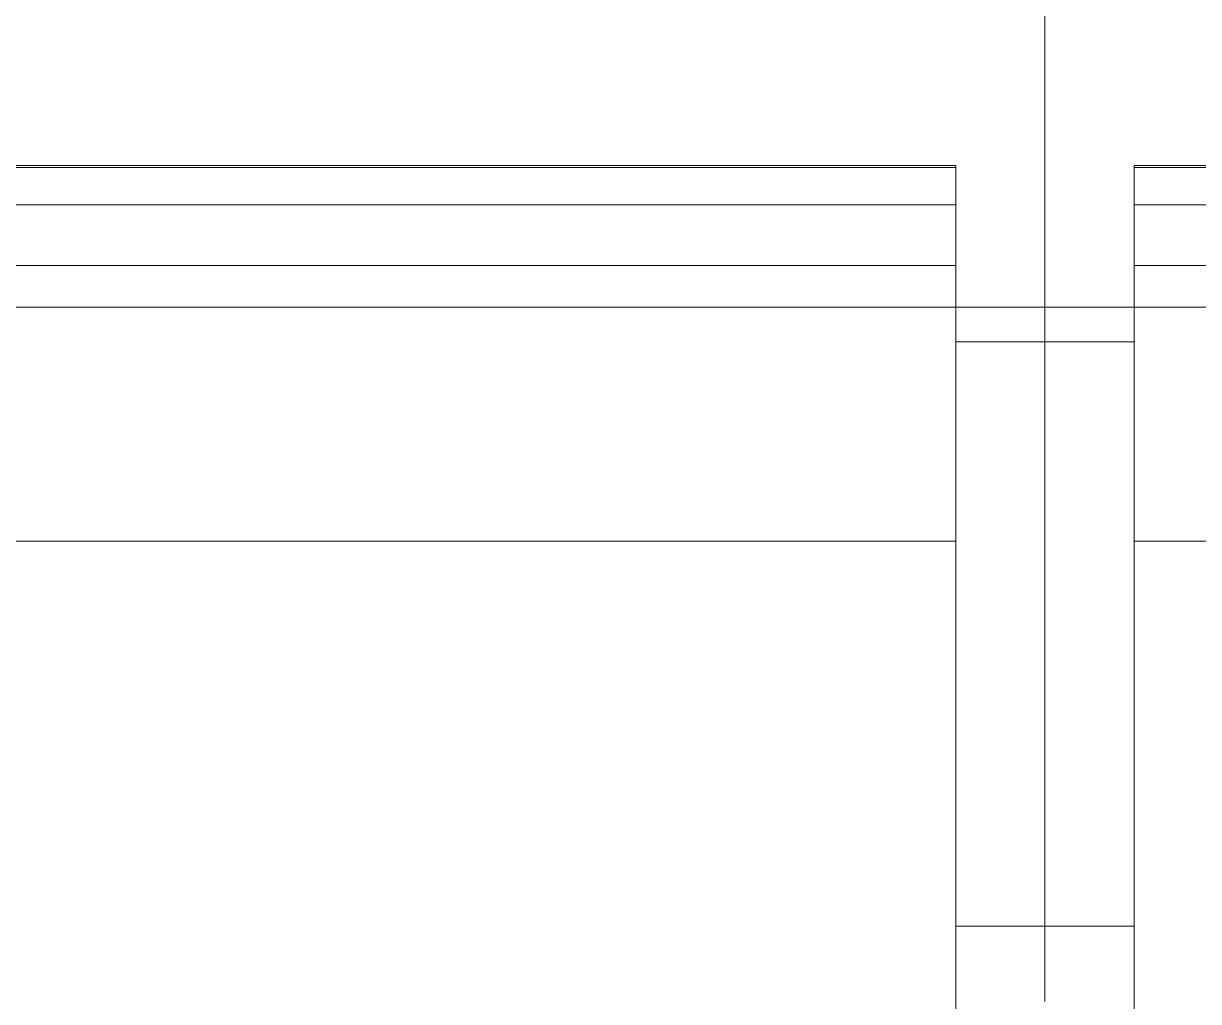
# Model space of a CAD drawing. Header units: millimetres. Extents: x -46169 to 237885, y -84465 to 18123.
# Drawn here: x 170046 to 170369.4, y -80473.6 to -80204.5 of the extents above; entities that cross this region are included whole.
import ezdxf

# ---------------------------------------------------------------- set-up
doc = ezdxf.new("R2010")
doc.units = ezdxf.units.MM
doc.header["$MEASUREMENT"] = 0
doc.linetypes.add('Wipeout_Contour', pattern=[1000, 0, -1000])
doc.layers.add('0_Pen_No__85', color=8, linetype='Continuous', lineweight=20)
doc.layers.add('New_A-35-M_FFE_Fixed_Pen_No__1', color=7, linetype='Continuous', lineweight=13)
doc.layers.add('New_A-35-M_FFE_Fixed', color=7, linetype='Continuous')

# ---------------------------------------------------------------- blocks, each defined once
blk = doc.blocks.new('Section Elem_137_3', base_point=(129666.67, -84332.61))
at = {"color": 254, "linetype": 'Wipeout_Contour', "lineweight": 0, "ltscale": 752056.137488}
blk.add_wipeout([(169777.11, -80189.27), (169777.11, -80204.54), (170327.11, -80204.54), (170327.11, -80189.27)], dxfattribs=at).dxf.layer = 'New_A-35-M_FFE_Fixed'
at = {"color": 254, "linetype": 'Wipeout_Contour', "lineweight": 0, "ltscale": 752136.261034}
blk.add_wipeout([(170302.61, -80243.61), (169801.61, -80243.61), (169801.61, -80244.13), (170302.61, -80244.13)], dxfattribs=at).dxf.layer = 'New_A-35-M_FFE_Fixed'
at = {"color": 254, "linetype": 'Wipeout_Contour', "lineweight": 0, "ltscale": 752155.152767}
blk.add_wipeout([(170302.61, -80254.45), (169801.61, -80254.45), (169801.61, -80255.42), (170302.61, -80255.42)], dxfattribs=at).dxf.layer = 'New_A-35-M_FFE_Fixed'
at = {"color": 254, "linetype": 'Wipeout_Contour', "lineweight": 0, "ltscale": 752175.826725}
blk.add_wipeout([(170302.61, -80265.7), (169801.61, -80265.7), (169801.61, -80268.38), (170302.61, -80268.38)], dxfattribs=at).dxf.layer = 'New_A-35-M_FFE_Fixed'
at = {"color": 254, "linetype": 'Wipeout_Contour', "lineweight": 0, "ltscale": 1128736.32701119}
blk.add_wipeout([(170302.61, -80346.96), (169801.61, -80346.96), (169801.61, -80503.33), (169831.61, -80503.33), (170272.61, -80503.33), (170302.61, -80503.33)], dxfattribs=at).dxf.layer = 'New_A-35-M_FFE_Fixed'
at = {"color": 254, "linetype": 'Wipeout_Contour', "lineweight": 0, "ltscale": 752159.897952}
blk.add_wipeout([(170302.61, -80256.82), (169801.61, -80256.82), (169801.61, -80258.61), (170302.61, -80258.61)], dxfattribs=at).dxf.layer = 'New_A-35-M_FFE_Fixed'
at = {"color": 254, "linetype": 'Wipeout_Contour', "lineweight": 0, "ltscale": 752247.521461}
blk.add_wipeout([(169801.61, -80271.08), (169801.61, -80346.96), (170302.61, -80346.96), (170302.61, -80271.08)], dxfattribs=at).dxf.layer = 'New_A-35-M_FFE_Fixed'
at = {"color": 254, "linetype": 'Wipeout_Contour', "lineweight": 0, "ltscale": 753287.050314}
blk.add_wipeout([(170327.11, -80351.09), (170302.61, -80351.09), (170302.61, -80371.46), (170327.11, -80371.46)], dxfattribs=at).dxf.layer = 'New_A-35-M_FFE_Fixed'
at = {"color": 254, "linetype": 'Wipeout_Contour', "lineweight": 0, "ltscale": 753356.937296}
blk.add_wipeout([(170327.11, -80391.97), (170302.61, -80391.97), (170302.61, -80412.46), (170327.11, -80412.46)], dxfattribs=at).dxf.layer = 'New_A-35-M_FFE_Fixed'
at = {"color": 254, "linetype": 'Wipeout_Contour', "lineweight": 0, "ltscale": 753472.903188}
blk.add_wipeout([(170327.11, -80466.62), (170302.61, -80466.62), (170302.61, -80473.58), (170327.11, -80473.58)], dxfattribs=at).dxf.layer = 'New_A-35-M_FFE_Fixed'
at = {"color": 254, "linetype": 'Wipeout_Contour', "lineweight": 0, "ltscale": 752157.171815}
blk.add_wipeout([(170302.61, -80255.42), (169801.61, -80255.42), (169801.61, -80256.82), (170302.61, -80256.82)], dxfattribs=at).dxf.layer = 'New_A-35-M_FFE_Fixed'
at = {"color": 254, "linetype": 'Wipeout_Contour', "lineweight": 0, "ltscale": 752163.242809}
blk.add_wipeout([(170302.61, -80258.61), (169801.61, -80258.61), (169801.61, -80260.74), (170302.61, -80260.74)], dxfattribs=at).dxf.layer = 'New_A-35-M_FFE_Fixed'
at = {"color": 254, "linetype": 'Wipeout_Contour', "lineweight": 0, "ltscale": 752180.417335}
blk.add_wipeout([(170302.61, -80268.38), (169801.61, -80268.38), (169801.61, -80271.08), (170302.61, -80271.08)], dxfattribs=at).dxf.layer = 'New_A-35-M_FFE_Fixed'
at = {"color": 254, "linetype": 'Wipeout_Contour', "lineweight": 0, "ltscale": 753185.380719}
blk.add_wipeout([(170327.11, -80292.11), (170302.61, -80292.11), (170302.61, -80311.28), (170327.11, -80311.28)], dxfattribs=at).dxf.layer = 'New_A-35-M_FFE_Fixed'
at = {"color": 254, "linetype": 'Wipeout_Contour', "lineweight": 0, "ltscale": 753321.938405}
blk.add_wipeout([(170327.11, -80371.46), (170302.61, -80371.46), (170302.61, -80391.97), (170327.11, -80391.97)], dxfattribs=at).dxf.layer = 'New_A-35-M_FFE_Fixed'
at = {"color": 254, "linetype": 'Wipeout_Contour', "lineweight": 0, "ltscale": 753461.055896}
blk.add_wipeout([(170327.11, -80459.71), (170302.61, -80459.71), (170302.61, -80466.62), (170327.11, -80466.62)], dxfattribs=at).dxf.layer = 'New_A-35-M_FFE_Fixed'
at = {"color": 254, "linetype": 'Wipeout_Contour', "lineweight": 0, "ltscale": 752145.518396}
blk.add_wipeout([(169801.61, -80244.13), (169801.61, -80254.45), (170302.61, -80254.45), (170302.61, -80244.13)], dxfattribs=at).dxf.layer = 'New_A-35-M_FFE_Fixed'
at = {"color": 254, "linetype": 'Wipeout_Contour', "lineweight": 0, "ltscale": 752167.097962}
blk.add_wipeout([(169801.61, -80260.74), (169801.61, -80263.13), (170302.61, -80263.13), (170302.61, -80260.74)], dxfattribs=at).dxf.layer = 'New_A-35-M_FFE_Fixed'
at = {"color": 254, "linetype": 'Wipeout_Contour', "lineweight": 0, "ltscale": 753218.541567}
blk.add_wipeout([(170327.11, -80311.28), (170302.61, -80311.28), (170302.61, -80330.99), (170327.11, -80330.99)], dxfattribs=at).dxf.layer = 'New_A-35-M_FFE_Fixed'
at = {"color": 254, "linetype": 'Wipeout_Contour', "lineweight": 0, "ltscale": 753449.310047}
blk.add_wipeout([(170327.11, -80452.87), (170302.61, -80452.87), (170302.61, -80459.71), (170327.11, -80459.71)], dxfattribs=at).dxf.layer = 'New_A-35-M_FFE_Fixed'
at = {"color": 254, "linetype": 'Wipeout_Contour', "lineweight": 0, "ltscale": 752171.338424}
blk.add_wipeout([(170302.61, -80263.13), (169801.61, -80263.13), (169801.61, -80265.7), (170302.61, -80265.7)], dxfattribs=at).dxf.layer = 'New_A-35-M_FFE_Fixed'
at = {"color": 254, "linetype": 'Wipeout_Contour', "lineweight": 0, "ltscale": 941557.656969}
blk.add_wipeout([(170302.61, -80330.99), (170302.61, -80346.96), (170302.61, -80351.09), (170327.11, -80351.09), (170327.11, -80330.99)], dxfattribs=at).dxf.layer = 'New_A-35-M_FFE_Fixed'
at = {"color": 254, "linetype": 'Wipeout_Contour', "lineweight": 0, "ltscale": 753426.327045}
blk.add_wipeout([(170327.11, -80432.81), (170302.61, -80432.81), (170302.61, -80452.87), (170327.11, -80452.87)], dxfattribs=at).dxf.layer = 'New_A-35-M_FFE_Fixed'
at = {"layer": 'New_A-35-M_FFE_Fixed_Pen_No__1', "linetype": 'Continuous'}
for p, q in [((169801.61, -80346.96), (170302.61, -80346.96)), ((170302.61, -80452.87), (170327.11, -80452.87))]:
    blk.add_line(p, q, dxfattribs=at)
at = {"color": 254, "linetype": 'Wipeout_Contour', "lineweight": 0, "ltscale": 753108.49104}
blk.add_wipeout([(170302.61, -80249.35), (170302.61, -80263.87), (170327.11, -80263.87), (170327.11, -80249.35)], dxfattribs=at).dxf.layer = 'New_A-35-M_FFE_Fixed'
at = {"color": 254, "linetype": 'Wipeout_Contour', "lineweight": 0, "ltscale": 753391.811703}
blk.add_wipeout([(170327.11, -80412.46), (170302.61, -80412.46), (170302.61, -80432.81), (170327.11, -80432.81)], dxfattribs=at).dxf.layer = 'New_A-35-M_FFE_Fixed'
at = {"layer": 'New_A-35-M_FFE_Fixed_Pen_No__1', "linetype": 'Continuous'}
for p, q in [((169801.61, -80254.45), (170302.61, -80254.45)), ((170302.61, -80255.42), (170302.61, -80254.45)), ((170302.61, -80256.82), (170302.61, -80255.42)), ((170302.61, -80258.61), (170302.61, -80256.82)), ((170302.61, -80260.74), (170302.61, -80258.61)), ((170302.61, -80503.33), (170302.61, -80346.96))]:
    blk.add_line(p, q, dxfattribs=at)
at = {"color": 254, "linetype": 'Wipeout_Contour', "lineweight": 0, "ltscale": 1880342.780963753}
blk.add_wipeout([(169777.11, -80234.61), (169777.11, -80249.35), (169801.61, -80249.35), (169801.61, -80244.13), (169801.61, -80243.61), (170302.61, -80243.61), (170302.61, -80244.13), (170302.61, -80249.35), (170327.11, -80249.35), (170327.11, -80234.61)], dxfattribs=at).dxf.layer = 'New_A-35-M_FFE_Fixed'
at = {"color": 254, "linetype": 'Wipeout_Contour', "lineweight": 0, "ltscale": 941403.237569}
blk.add_wipeout([(170302.61, -80263.87), (170302.61, -80265.7), (170302.61, -80278.13), (170327.11, -80278.13), (170327.11, -80263.87)], dxfattribs=at).dxf.layer = 'New_A-35-M_FFE_Fixed'
at = {"layer": 'New_A-35-M_FFE_Fixed_Pen_No__1', "linetype": 'Continuous'}
for p, q in [((169801.61, -80243.61), (170302.61, -80243.61)), ((169801.61, -80244.13), (170302.61, -80244.13)), ((170302.61, -80244.13), (170302.61, -80243.61)), ((170302.61, -80254.45), (170302.61, -80244.13)), ((170302.61, -80263.13), (170302.61, -80260.74)), ((170302.61, -80265.7), (170302.61, -80263.13)), ((170302.61, -80268.38), (170302.61, -80265.7)), ((169801.61, -80271.08), (170302.61, -80271.08)), ((170302.61, -80271.08), (170302.61, -80268.38))]:
    blk.add_line(p, q, dxfattribs=at)
at = {"color": 254, "linetype": 'Wipeout_Contour', "lineweight": 0, "ltscale": 752107.725258}
blk.add_wipeout([(170327.11, -80234.61), (170327.11, -80219.66), (169777.11, -80219.66), (169777.11, -80234.61)], dxfattribs=at).dxf.layer = 'New_A-35-M_FFE_Fixed'
at = {"color": 254, "linetype": 'Wipeout_Contour', "lineweight": 0, "ltscale": 941436.301551}
blk.add_wipeout([(170302.61, -80286.31), (170302.61, -80292.11), (170327.11, -80292.11), (170327.11, -80278.13), (170302.61, -80278.13)], dxfattribs=at).dxf.layer = 'New_A-35-M_FFE_Fixed'
at = {"layer": 'New_A-35-M_FFE_Fixed_Pen_No__1', "linetype": 'Continuous'}
for p, q in [((170302.61, -80346.96), (170302.61, -80271.08)), ((170302.61, -80292.11), (170327.11, -80292.11))]:
    blk.add_line(p, q, dxfattribs=at)
at = {"color": 254, "linetype": 'Wipeout_Contour', "lineweight": 0, "ltscale": 752082.067237}
blk.add_wipeout([(169777.11, -80219.66), (170327.11, -80219.66), (170327.11, -80204.54), (169777.11, -80204.54)], dxfattribs=at).dxf.layer = 'New_A-35-M_FFE_Fixed'
blk = doc.blocks.new('Section Elem_140_3', base_point=(129666.67, -84332.61))
at = {"color": 254, "linetype": 'Wipeout_Contour', "lineweight": 0, "ltscale": 754126.456015}
blk.add_wipeout([(170351.61, -80243.61), (170351.61, -80244.13), (170852.61, -80244.13), (170852.61, -80243.61)], dxfattribs=at).dxf.layer = 'New_A-35-M_FFE_Fixed'
at = {"color": 254, "linetype": 'Wipeout_Contour', "lineweight": 0, "ltscale": 754145.297893}
blk.add_wipeout([(170351.61, -80254.45), (170351.61, -80255.42), (170852.61, -80255.42), (170852.61, -80254.45)], dxfattribs=at).dxf.layer = 'New_A-35-M_FFE_Fixed'
at = {"color": 254, "linetype": 'Wipeout_Contour', "lineweight": 0, "ltscale": 754165.917294}
blk.add_wipeout([(170351.61, -80265.7), (170351.61, -80268.38), (170852.61, -80268.38), (170852.61, -80265.7)], dxfattribs=at).dxf.layer = 'New_A-35-M_FFE_Fixed'
at = {"color": 254, "linetype": 'Wipeout_Contour', "lineweight": 0, "ltscale": 1131720.216479169}
blk.add_wipeout([(170351.61, -80346.96), (170351.61, -80503.33), (170381.61, -80503.33), (170822.61, -80503.33), (170852.61, -80503.33), (170852.61, -80346.96)], dxfattribs=at).dxf.layer = 'New_A-35-M_FFE_Fixed'
at = {"color": 254, "linetype": 'Wipeout_Contour', "lineweight": 0, "ltscale": 754150.030555}
blk.add_wipeout([(170351.61, -80256.82), (170351.61, -80258.61), (170852.61, -80258.61), (170852.61, -80256.82)], dxfattribs=at).dxf.layer = 'New_A-35-M_FFE_Fixed'
at = {"color": 254, "linetype": 'Wipeout_Contour', "lineweight": 0, "ltscale": 754237.422875}
blk.add_wipeout([(170351.61, -80346.96), (170852.61, -80346.96), (170852.61, -80271.08), (170351.61, -80271.08)], dxfattribs=at).dxf.layer = 'New_A-35-M_FFE_Fixed'
at = {"color": 254, "linetype": 'Wipeout_Contour', "lineweight": 0, "ltscale": 753375.681153}
blk.add_wipeout([(170327.11, -80371.46), (170351.61, -80371.46), (170351.61, -80351.09), (170327.11, -80351.09)], dxfattribs=at).dxf.layer = 'New_A-35-M_FFE_Fixed'
at = {"color": 254, "linetype": 'Wipeout_Contour', "lineweight": 0, "ltscale": 753445.559913}
blk.add_wipeout([(170327.11, -80412.46), (170351.61, -80412.46), (170351.61, -80391.97), (170327.11, -80391.97)], dxfattribs=at).dxf.layer = 'New_A-35-M_FFE_Fixed'
at = {"color": 254, "linetype": 'Wipeout_Contour', "lineweight": 0, "ltscale": 753561.51217}
blk.add_wipeout([(170327.11, -80473.58), (170351.61, -80473.58), (170351.61, -80466.62), (170327.11, -80466.62)], dxfattribs=at).dxf.layer = 'New_A-35-M_FFE_Fixed'
at = {"color": 254, "linetype": 'Wipeout_Contour', "lineweight": 0, "ltscale": 754147.311613}
blk.add_wipeout([(170351.61, -80255.42), (170351.61, -80256.82), (170852.61, -80256.82), (170852.61, -80255.42)], dxfattribs=at).dxf.layer = 'New_A-35-M_FFE_Fixed'
at = {"color": 254, "linetype": 'Wipeout_Contour', "lineweight": 0, "ltscale": 754153.366585}
blk.add_wipeout([(170351.61, -80258.61), (170351.61, -80260.74), (170852.61, -80260.74), (170852.61, -80258.61)], dxfattribs=at).dxf.layer = 'New_A-35-M_FFE_Fixed'
at = {"color": 254, "linetype": 'Wipeout_Contour', "lineweight": 0, "ltscale": 754170.495791}
blk.add_wipeout([(170351.61, -80268.38), (170351.61, -80271.08), (170852.61, -80271.08), (170852.61, -80268.38)], dxfattribs=at).dxf.layer = 'New_A-35-M_FFE_Fixed'
at = {"color": 254, "linetype": 'Wipeout_Contour', "lineweight": 0, "ltscale": 753274.02353}
blk.add_wipeout([(170327.11, -80311.28), (170351.61, -80311.28), (170351.61, -80292.11), (170327.11, -80292.11)], dxfattribs=at).dxf.layer = 'New_A-35-M_FFE_Fixed'
at = {"color": 254, "linetype": 'Wipeout_Contour', "lineweight": 0, "ltscale": 753410.565164}
blk.add_wipeout([(170327.11, -80391.97), (170351.61, -80391.97), (170351.61, -80371.46), (170327.11, -80371.46)], dxfattribs=at).dxf.layer = 'New_A-35-M_FFE_Fixed'
at = {"color": 254, "linetype": 'Wipeout_Contour', "lineweight": 0, "ltscale": 753549.666268}
blk.add_wipeout([(170327.11, -80459.71), (170327.11, -80466.62), (170351.61, -80466.62), (170351.61, -80459.71)], dxfattribs=at).dxf.layer = 'New_A-35-M_FFE_Fixed'
at = {"layer": 'New_A-35-M_FFE_Fixed_Pen_No__1', "linetype": 'Continuous'}
for p, q in [((170327.11, -80391.97), (170327.11, -80371.46)), ((170327.11, -80473.58), (170327.11, -80466.62))]:
    blk.add_line(p, q, dxfattribs=at)
at = {"color": 254, "linetype": 'Wipeout_Contour', "lineweight": 0, "ltscale": 754135.688947}
blk.add_wipeout([(170852.61, -80244.13), (170351.61, -80244.13), (170351.61, -80254.45), (170852.61, -80254.45)], dxfattribs=at).dxf.layer = 'New_A-35-M_FFE_Fixed'
at = {"color": 254, "linetype": 'Wipeout_Contour', "lineweight": 0, "ltscale": 754157.211566}
blk.add_wipeout([(170351.61, -80263.13), (170852.61, -80263.13), (170852.61, -80260.74), (170351.61, -80260.74)], dxfattribs=at).dxf.layer = 'New_A-35-M_FFE_Fixed'
at = {"color": 254, "linetype": 'Wipeout_Contour', "lineweight": 0, "ltscale": 753307.180468}
blk.add_wipeout([(170327.11, -80330.99), (170351.61, -80330.99), (170351.61, -80311.28), (170327.11, -80311.28)], dxfattribs=at).dxf.layer = 'New_A-35-M_FFE_Fixed'
at = {"color": 254, "linetype": 'Wipeout_Contour', "lineweight": 0, "ltscale": 753537.921801}
blk.add_wipeout([(170327.11, -80452.87), (170327.11, -80459.71), (170351.61, -80459.71), (170351.61, -80452.87)], dxfattribs=at).dxf.layer = 'New_A-35-M_FFE_Fixed'
at = {"layer": 'New_A-35-M_FFE_Fixed_Pen_No__1', "linetype": 'Continuous'}
blk.add_line((170327.11, -80466.62), (170327.11, -80459.71), dxfattribs=at)
at = {"color": 254, "linetype": 'Wipeout_Contour', "lineweight": 0, "ltscale": 754161.440837}
blk.add_wipeout([(170351.61, -80263.13), (170351.61, -80265.7), (170852.61, -80265.7), (170852.61, -80263.13)], dxfattribs=at).dxf.layer = 'New_A-35-M_FFE_Fixed'
at = {"color": 254, "linetype": 'Wipeout_Contour', "lineweight": 0, "ltscale": 753341.142318}
blk.add_wipeout([(170327.11, -80351.09), (170351.61, -80351.09), (170351.61, -80330.99), (170327.11, -80330.99)], dxfattribs=at).dxf.layer = 'New_A-35-M_FFE_Fixed'
at = {"color": 254, "linetype": 'Wipeout_Contour', "lineweight": 0, "ltscale": 753514.941515}
blk.add_wipeout([(170327.11, -80432.81), (170327.11, -80452.87), (170351.61, -80452.87), (170351.61, -80432.81)], dxfattribs=at).dxf.layer = 'New_A-35-M_FFE_Fixed'
at = {"layer": 'New_A-35-M_FFE_Fixed_Pen_No__1', "linetype": 'Continuous'}
for p, q in [((170327.11, -80330.99), (170327.11, -80311.28)), ((170327.11, -80351.09), (170327.11, -80330.99)), ((170852.61, -80346.96), (170351.61, -80346.96)), ((170327.11, -80371.46), (170327.11, -80351.09)), ((170351.61, -80452.87), (170327.11, -80452.87)), ((170327.11, -80459.71), (170327.11, -80452.87))]:
    blk.add_line(p, q, dxfattribs=at)
at = {"color": 254, "linetype": 'Wipeout_Contour', "lineweight": 0, "ltscale": 753197.1429}
blk.add_wipeout([(170327.11, -80249.35), (170327.11, -80263.87), (170351.61, -80263.87), (170351.61, -80249.35)], dxfattribs=at).dxf.layer = 'New_A-35-M_FFE_Fixed'
at = {"color": 254, "linetype": 'Wipeout_Contour', "lineweight": 0, "ltscale": 753480.430219}
blk.add_wipeout([(170327.11, -80432.81), (170351.61, -80432.81), (170351.61, -80412.46), (170327.11, -80412.46)], dxfattribs=at).dxf.layer = 'New_A-35-M_FFE_Fixed'
at = {"layer": 'New_A-35-M_FFE_Fixed_Pen_No__1', "linetype": 'Continuous'}
for p, q in [((170351.61, -80255.42), (170351.61, -80254.45)), ((170852.61, -80254.45), (170351.61, -80254.45)), ((170351.61, -80256.82), (170351.61, -80255.42)), ((170351.61, -80258.61), (170351.61, -80256.82)), ((170351.61, -80260.74), (170351.61, -80258.61)), ((170351.61, -80503.33), (170351.61, -80346.96)), ((170327.11, -80412.46), (170327.11, -80391.97)), ((170327.11, -80432.81), (170327.11, -80412.46)), ((170327.11, -80452.87), (170327.11, -80432.81))]:
    blk.add_line(p, q, dxfattribs=at)
at = {"color": 254, "linetype": 'Wipeout_Contour', "lineweight": 0, "ltscale": 1508254.688902966}
blk.add_wipeout([(170327.11, -80234.61), (170327.11, -80249.35), (170351.61, -80249.35), (170351.61, -80243.61), (170852.61, -80243.61), (170852.61, -80249.35), (170877.11, -80249.35), (170877.11, -80234.61)], dxfattribs=at).dxf.layer = 'New_A-35-M_FFE_Fixed'
at = {"color": 254, "linetype": 'Wipeout_Contour', "lineweight": 0, "ltscale": 753221.675121}
blk.add_wipeout([(170327.11, -80263.87), (170327.11, -80278.13), (170351.61, -80278.13), (170351.61, -80263.87)], dxfattribs=at).dxf.layer = 'New_A-35-M_FFE_Fixed'
at = {"layer": 'New_A-35-M_FFE_Fixed_Pen_No__1', "linetype": 'Continuous'}
for p, q in [((170351.61, -80244.13), (170351.61, -80243.61)), ((170852.61, -80243.61), (170351.61, -80243.61)), ((170852.61, -80244.13), (170351.61, -80244.13)), ((170351.61, -80254.45), (170351.61, -80244.13)), ((170327.11, -80263.87), (170327.11, -80249.35)), ((170351.61, -80263.13), (170351.61, -80260.74)), ((170351.61, -80265.7), (170351.61, -80263.13)), ((170351.61, -80268.38), (170351.61, -80265.7)), ((170351.61, -80271.08), (170351.61, -80268.38)), ((170852.61, -80271.08), (170351.61, -80271.08))]:
    blk.add_line(p, q, dxfattribs=at)
at = {"color": 254, "linetype": 'Wipeout_Contour', "lineweight": 0, "ltscale": 754097.995441}
blk.add_wipeout([(170327.11, -80234.61), (170877.11, -80234.61), (170877.11, -80219.66), (170327.11, -80219.66)], dxfattribs=at).dxf.layer = 'New_A-35-M_FFE_Fixed'
at = {"color": 254, "linetype": 'Wipeout_Contour', "lineweight": 0, "ltscale": 753245.753926}
blk.add_wipeout([(170327.11, -80278.13), (170327.11, -80292.11), (170351.61, -80292.11), (170351.61, -80278.13)], dxfattribs=at).dxf.layer = 'New_A-35-M_FFE_Fixed'
at = {"layer": 'New_A-35-M_FFE_Fixed_Pen_No__1', "linetype": 'Continuous'}
for p, q in [((170327.11, -80249.35), (170327.11, -80234.61)), ((170327.11, -80278.13), (170327.11, -80263.87)), ((170351.61, -80346.96), (170351.61, -80271.08)), ((170327.11, -80292.11), (170327.11, -80278.13)), ((170351.61, -80292.11), (170327.11, -80292.11)), ((170327.11, -80311.28), (170327.11, -80292.11))]:
    blk.add_line(p, q, dxfattribs=at)
at = {"color": 254, "linetype": 'Wipeout_Contour', "lineweight": 0, "ltscale": 754072.405142}
blk.add_wipeout([(170327.11, -80219.66), (170877.11, -80219.66), (170877.11, -80204.54), (170327.11, -80204.54)], dxfattribs=at).dxf.layer = 'New_A-35-M_FFE_Fixed'
at = {"layer": 'New_A-35-M_FFE_Fixed_Pen_No__1', "linetype": 'Continuous'}
for p, q in [((170327.11, -80204.54), (170327.11, -80189.27)), ((170327.11, -80219.66), (170327.11, -80204.54)), ((170327.11, -80234.61), (170327.11, -80219.66))]:
    blk.add_line(p, q, dxfattribs=at)
blk = doc.blocks.new('I-06 Lecture Theatre Elevation_STORY_MARKER', base_point=(129666.67, -84332.61))
at = {"layer": '0_Pen_No__85', "linetype": 'Continuous'}
blk.add_line((164194, -80282.61), (177009.41, -80282.61), dxfattribs=at)

msp = doc.modelspace()

# ---------------------------------------------------------------- block references
at = {"layer": 'New_A-35-M_FFE_Fixed'}
msp.add_blockref('Section Elem_137_3', (129666.67, -84332.61), dxfattribs=at)

# ---------------------------------------------------------------- next in the draw order: block references
msp.add_blockref('Section Elem_140_3', (129666.67, -84332.61), dxfattribs=at)

# ---------------------------------------------------------------- next in the draw order: block references
at = {"linetype": 'Continuous', "lineweight": 0}
msp.add_blockref('I-06 Lecture Theatre Elevation_STORY_MARKER', (129666.67, -84332.61), dxfattribs=at)

doc.saveas('drawing.dxf')
